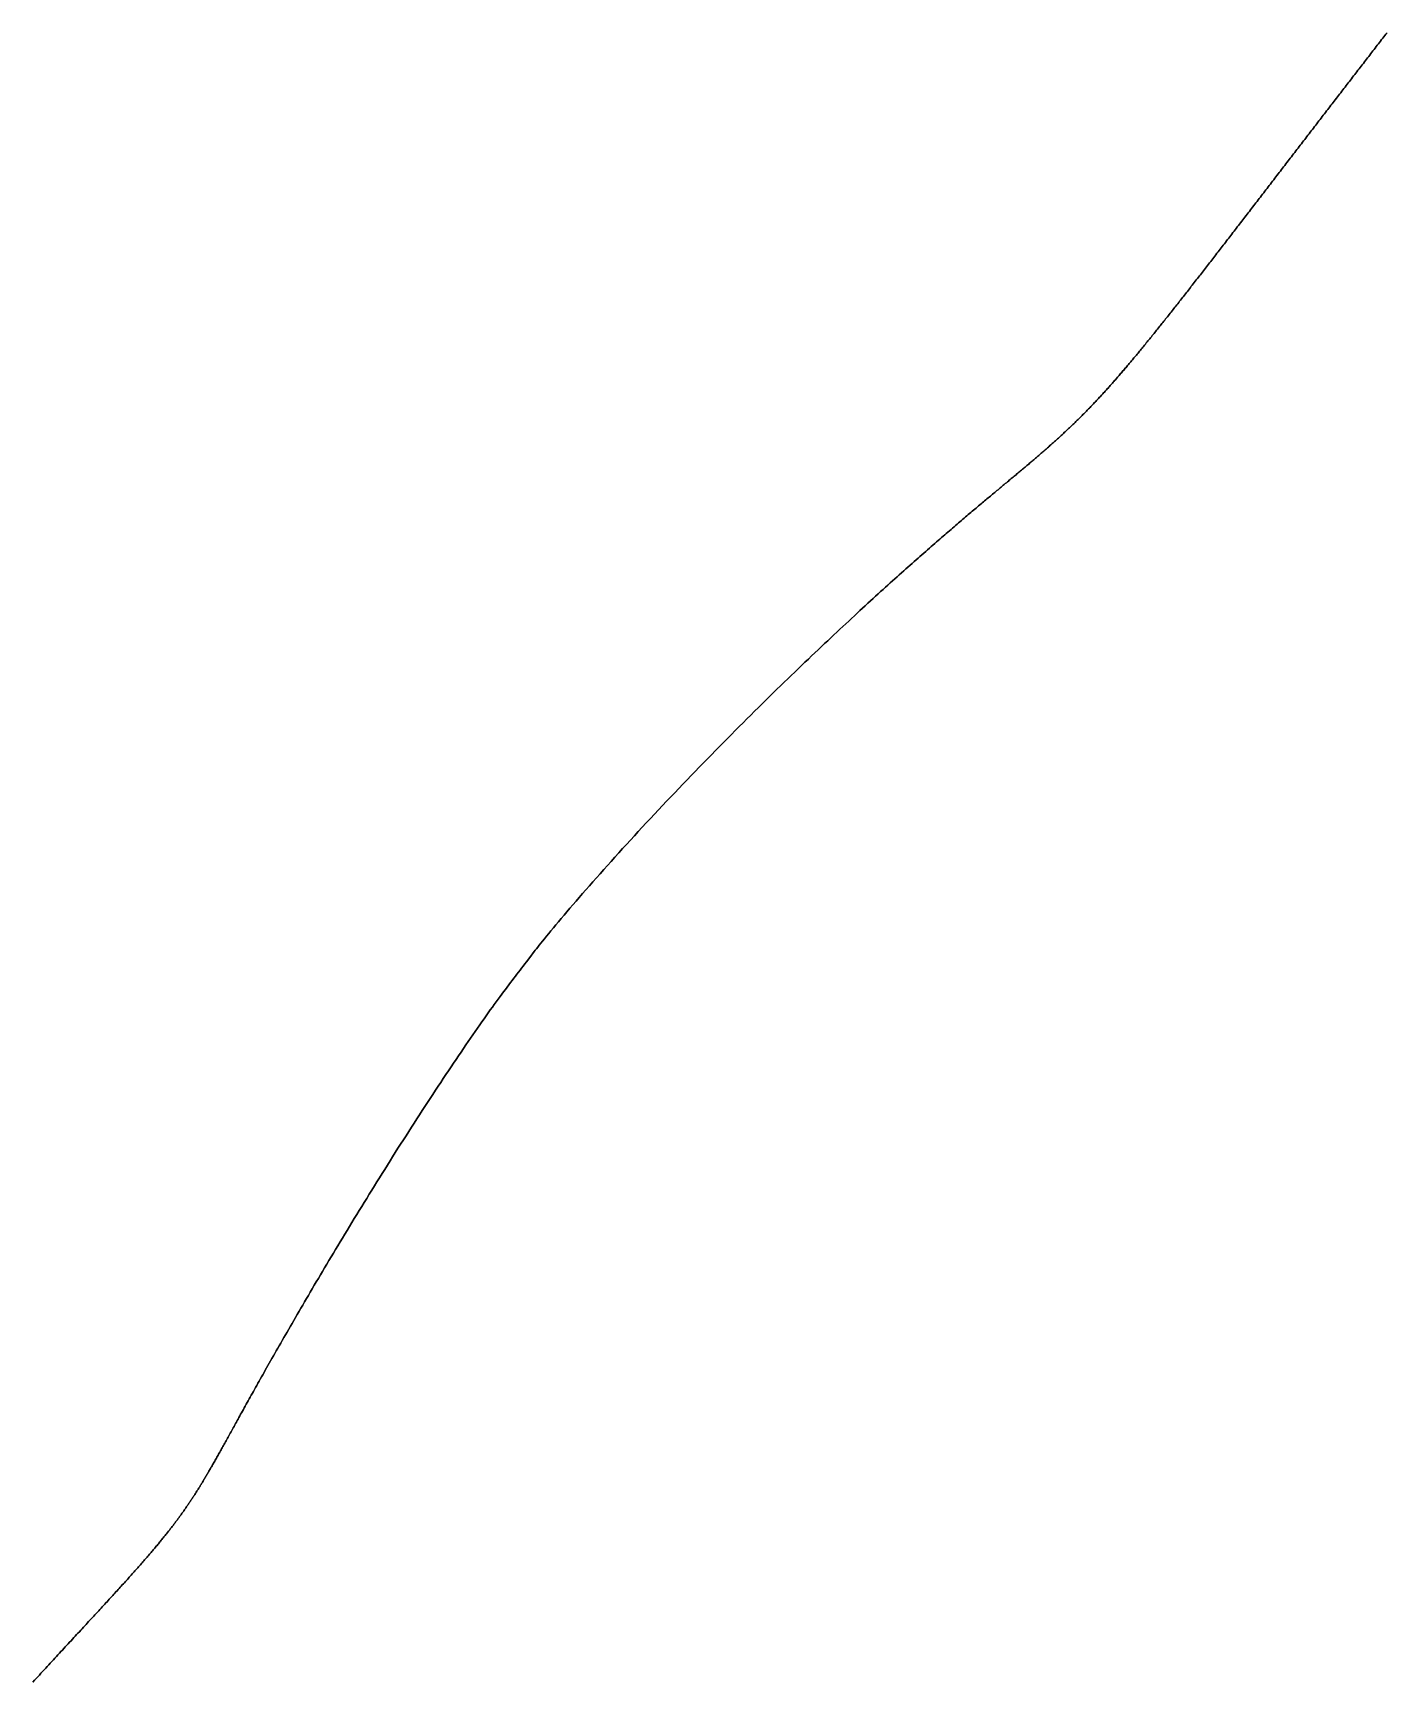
# Model space of a CAD drawing. Header units: inches. Extents: x 130170 to 284068, y 377793 to 804530.
# Drawn here: x 250600.9 to 250647, y 751893.1 to 751949.3 of the extents above; entities that cross this region are included whole.
import ezdxf

# ---------------------------------------------------------------- set-up
doc = ezdxf.new("R2010")
doc.units = ezdxf.units.IN
doc.header["$MEASUREMENT"] = 0
doc.layers.add('muni_il', color=7, linetype='Continuous')

msp = doc.modelspace()

# ---------------------------------------------------------------- linework, layer by layer
at = {"layer": 'muni_il'}
for points in [[(250647.049, 751949.274), (250647.013, 751949.227), (250646.976, 751949.179), (250646.939, 751949.132), (250646.902, 751949.084), (250646.865, 751949.037), (250646.828, 751948.989), (250646.792, 751948.942), (250646.755, 751948.894), (250646.718, 751948.847), (250646.681, 751948.799), (250646.645, 751948.752), (250646.608, 751948.704), (250646.571, 751948.657), (250646.535, 751948.609), (250646.498, 751948.562), (250646.462, 751948.514), (250646.425, 751948.467), (250646.388, 751948.42), (250646.352, 751948.372), (250646.315, 751948.325), (250646.278, 751948.277), (250646.242, 751948.23), (250646.205, 751948.182), (250646.169, 751948.135), (250646.132, 751948.088), (250646.095, 751948.04), (250646.059, 751947.993), (250646.022, 751947.945), (250645.985, 751947.898), (250645.949, 751947.85), (250645.912, 751947.803), (250645.875, 751947.755), (250645.839, 751947.708), (250645.802, 751947.66), (250645.765, 751947.612), (250645.729, 751947.565), (250645.692, 751947.517), (250645.655, 751947.47), (250645.618, 751947.422), (250645.582, 751947.374), (250645.545, 751947.327), (250645.508, 751947.279), (250645.471, 751947.231), (250645.434, 751947.183), (250645.398, 751947.135), (250645.361, 751947.088), (250645.324, 751947.04), (250645.287, 751946.992), (250645.25, 751946.944), (250645.213, 751946.896), (250645.176, 751946.848), (250645.139, 751946.8), (250645.102, 751946.752), (250645.065, 751946.704), (250645.028, 751946.656), (250644.991, 751946.607), (250644.954, 751946.559), (250644.917, 751946.511), (250644.879, 751946.463), (250644.842, 751946.415), (250644.805, 751946.366), (250644.768, 751946.318), (250644.731, 751946.27), (250644.693, 751946.221), (250644.656, 751946.173), (250644.619, 751946.124), (250644.581, 751946.076), (250644.544, 751946.027), (250644.507, 751945.979), (250644.469, 751945.93), (250644.432, 751945.881), (250644.394, 751945.833), (250644.357, 751945.784), (250644.319, 751945.735), (250644.282, 751945.687), (250644.244, 751945.638), (250644.207, 751945.589), (250644.169, 751945.54), (250644.132, 751945.492), (250644.094, 751945.443), (250644.056, 751945.394), (250644.019, 751945.345), (250643.981, 751945.296), (250643.943, 751945.247), (250643.906, 751945.198), (250643.868, 751945.149), (250643.83, 751945.1), (250643.793, 751945.051), (250643.755, 751945.002), (250643.717, 751944.953), (250643.679, 751944.904), (250643.641, 751944.855), (250643.604, 751944.806), (250643.566, 751944.756), (250643.528, 751944.707), (250643.49, 751944.658), (250643.453, 751944.609), (250643.415, 751944.56), (250643.377, 751944.511), (250643.339, 751944.462), (250643.301, 751944.412), (250643.264, 751944.363), (250643.226, 751944.314), (250643.188, 751944.265), (250643.15, 751944.216), (250643.112, 751944.167), (250643.075, 751944.118), (250643.037, 751944.068), (250642.999, 751944.019), (250642.961, 751943.97), (250642.923, 751943.921), (250642.886, 751943.872), (250642.848, 751943.823), (250642.81, 751943.774), (250642.772, 751943.725), (250642.735, 751943.676), (250642.697, 751943.627), (250642.659, 751943.578), (250642.622, 751943.529), (250642.584, 751943.481), (250642.547, 751943.432), (250642.509, 751943.383), (250642.471, 751943.334), (250642.434, 751943.285), (250642.396, 751943.237), (250642.359, 751943.188), (250642.322, 751943.139), (250642.284, 751943.091), (250642.247, 751943.043), (250642.209, 751942.994), (250642.172, 751942.946), (250642.135, 751942.897), (250642.098, 751942.849), (250642.061, 751942.801), (250642.023, 751942.753), (250641.986, 751942.705), (250641.949, 751942.657), (250641.912, 751942.609), (250641.875, 751942.561), (250641.838, 751942.513), (250641.802, 751942.465), (250641.765, 751942.417), (250641.728, 751942.37), (250641.691, 751942.322), (250641.655, 751942.275), (250641.618, 751942.227), (250641.582, 751942.18), (250641.545, 751942.133), (250641.509, 751942.086), (250641.472, 751942.039), (250641.436, 751941.992), (250641.4, 751941.945), (250641.364, 751941.898), (250641.328, 751941.852), (250641.292, 751941.805), (250641.256, 751941.759), (250641.22, 751941.712), (250641.184, 751941.666), (250641.148, 751941.62), (250641.113, 751941.574), (250641.077, 751941.528), (250641.042, 751941.482), (250641.006, 751941.437), (250640.971, 751941.391), (250640.936, 751941.346), (250640.901, 751941.3), (250640.865, 751941.255), (250640.83, 751941.21), (250640.796, 751941.165), (250640.761, 751941.12), (250640.726, 751941.076), (250640.691, 751941.031), (250640.657, 751940.987), (250640.622, 751940.942), (250640.588, 751940.898), (250640.553, 751940.854), (250640.519, 751940.81), (250640.485, 751940.766), (250640.451, 751940.723), (250640.417, 751940.679), (250640.383, 751940.636), (250640.35, 751940.593), (250640.316, 751940.55), (250640.282, 751940.507), (250640.249, 751940.464), (250640.215, 751940.421), (250640.182, 751940.379), (250640.149, 751940.336), (250640.116, 751940.294), (250640.083, 751940.252), (250640.05, 751940.21), (250640.017, 751940.169), (250639.985, 751940.127), (250639.952, 751940.086), (250639.92, 751940.044), (250639.887, 751940.003), (250639.855, 751939.962), (250639.823, 751939.922), (250639.791, 751939.881), (250639.759, 751939.841), (250639.727, 751939.8), (250639.695, 751939.76), (250639.664, 751939.72), (250639.632, 751939.681), (250639.601, 751939.641), (250639.569, 751939.601), (250639.538, 751939.562), (250639.507, 751939.523), (250639.476, 751939.484), (250639.445, 751939.445), (250639.414, 751939.407), (250639.384, 751939.368), (250639.353, 751939.33), (250639.323, 751939.292), (250639.292, 751939.254), (250639.262, 751939.216), (250639.232, 751939.179), (250639.202, 751939.141), (250639.172, 751939.104), (250639.142, 751939.067), (250639.112, 751939.03), (250639.083, 751938.993), (250639.053, 751938.957), (250639.024, 751938.92), (250638.994, 751938.884), (250638.965, 751938.848), (250638.936, 751938.812), (250638.907, 751938.776), (250638.878, 751938.741), (250638.849, 751938.705), (250638.821, 751938.67), (250638.792, 751938.635), (250638.763, 751938.6), (250638.735, 751938.565), (250638.707, 751938.531), (250638.679, 751938.497), (250638.65, 751938.462), (250638.622, 751938.428), (250638.594, 751938.395), (250638.567, 751938.361), (250638.539, 751938.327), (250638.511, 751938.294), (250638.484, 751938.261), (250638.456, 751938.228), (250638.429, 751938.195), (250638.401, 751938.162), (250638.374, 751938.13), (250638.347, 751938.097), (250638.32, 751938.065), (250638.293, 751938.033), (250638.266, 751938.001), (250638.24, 751937.97), (250638.213, 751937.938), (250638.186, 751937.907), (250638.16, 751937.875), (250638.133, 751937.844), (250638.107, 751937.813), (250638.081, 751937.782), (250638.055, 751937.752), (250638.028, 751937.721), (250638.002, 751937.691), (250637.976, 751937.661), (250637.951, 751937.631), (250637.925, 751937.601), (250637.899, 751937.571), (250637.873, 751937.542), (250637.848, 751937.512), (250637.822, 751937.483), (250637.797, 751937.454), (250637.771, 751937.425), (250637.746, 751937.396), (250637.72, 751937.367), (250637.695, 751937.339), (250637.67, 751937.31), (250637.645, 751937.282), (250637.62, 751937.254), (250637.595, 751937.226), (250637.57, 751937.198), (250637.545, 751937.17), (250637.52, 751937.142), (250637.495, 751937.115), (250637.47, 751937.087), (250637.446, 751937.06), (250637.421, 751937.033), (250637.396, 751937.006), (250637.372, 751936.979), (250637.347, 751936.952), (250637.322, 751936.925), (250637.298, 751936.898), (250637.274, 751936.872), (250637.249, 751936.846), (250637.225, 751936.819), (250637.2, 751936.793), (250637.176, 751936.767), (250637.152, 751936.741), (250637.127, 751936.715), (250637.103, 751936.69), (250637.079, 751936.664), (250637.055, 751936.638), (250637.03, 751936.613), (250637.006, 751936.588), (250636.982, 751936.562), (250636.958, 751936.537), (250636.934, 751936.512), (250636.91, 751936.487), (250636.885, 751936.462), (250636.861, 751936.437), (250636.837, 751936.413), (250636.813, 751936.388), (250636.789, 751936.363), (250636.765, 751936.339), (250636.741, 751936.314), (250636.717, 751936.29), (250636.692, 751936.266), (250636.668, 751936.241), (250636.644, 751936.217), (250636.62, 751936.193), (250636.596, 751936.169), (250636.571, 751936.145), (250636.547, 751936.121), (250636.523, 751936.097), (250636.499, 751936.073), (250636.474, 751936.05), (250636.45, 751936.026), (250636.426, 751936.002), (250636.401, 751935.978), (250636.377, 751935.955), (250636.352, 751935.931), (250636.328, 751935.908), (250636.303, 751935.884), (250636.279, 751935.861), (250636.254, 751935.837), (250636.23, 751935.814), (250636.205, 751935.791), (250636.18, 751935.767), (250636.156, 751935.744), (250636.131, 751935.721), (250636.106, 751935.697), (250636.081, 751935.674), (250636.056, 751935.651), (250636.031, 751935.628), (250636.006, 751935.604), (250635.981, 751935.581), (250635.955, 751935.558), (250635.93, 751935.535), (250635.905, 751935.511), (250635.879, 751935.488), (250635.854, 751935.465), (250635.828, 751935.442), (250635.803, 751935.419), (250635.777, 751935.395), (250635.751, 751935.372), (250635.725, 751935.349), (250635.699, 751935.326), (250635.673, 751935.302), (250635.647, 751935.279), (250635.621, 751935.256), (250635.595, 751935.232), (250635.568, 751935.209), (250635.542, 751935.185), (250635.515, 751935.162), (250635.489, 751935.138), (250635.462, 751935.115), (250635.435, 751935.091), (250635.408, 751935.068), (250635.381, 751935.044), (250635.354, 751935.02), (250635.326, 751934.997), (250635.299, 751934.973), (250635.271, 751934.949), (250635.244, 751934.925), (250635.216, 751934.901), (250635.188, 751934.877), (250635.16, 751934.853), (250635.132, 751934.829), (250635.104, 751934.804), (250635.075, 751934.78), (250635.047, 751934.756), (250635.018, 751934.731), (250634.989, 751934.707), (250634.96, 751934.682), (250634.931, 751934.657), (250634.902, 751934.632), (250634.873, 751934.607), (250634.843, 751934.583), (250634.814, 751934.557), (250634.784, 751934.532), (250634.754, 751934.507), (250634.724, 751934.481), (250634.693, 751934.456), (250634.663, 751934.43), (250634.632, 751934.404), (250634.601, 751934.378), (250634.57, 751934.353), (250634.539, 751934.326), (250634.508, 751934.3), (250634.476, 751934.274), (250634.445, 751934.247), (250634.413, 751934.22), (250634.38, 751934.193), (250634.348, 751934.166), (250634.316, 751934.139), (250634.283, 751934.112), (250634.25, 751934.084), (250634.217, 751934.057), (250634.183, 751934.029), (250634.15, 751934.001), (250634.116, 751933.973), (250634.082, 751933.944), (250634.047, 751933.916), (250634.013, 751933.887), (250633.978, 751933.858), (250633.943, 751933.828), (250633.908, 751933.799), (250633.872, 751933.769), (250633.836, 751933.739), (250633.8, 751933.709), (250633.763, 751933.679), (250633.727, 751933.648), (250633.69, 751933.617), (250633.652, 751933.586), (250633.615, 751933.555), (250633.577, 751933.523), (250633.538, 751933.491), (250633.5, 751933.459), (250633.461, 751933.426), (250633.422, 751933.393), (250633.382, 751933.36), (250633.342, 751933.327), (250633.302, 751933.293), (250633.261, 751933.259), (250633.22, 751933.224), (250633.178, 751933.189), (250633.136, 751933.154), (250633.094, 751933.118), (250633.051, 751933.082), (250633.008, 751933.046), (250632.964, 751933.009), (250632.92, 751932.972), (250632.876, 751932.934), (250632.831, 751932.896), (250632.785, 751932.858), (250632.739, 751932.819), (250632.693, 751932.779), (250632.646, 751932.739), (250632.598, 751932.699), (250632.55, 751932.658), (250632.502, 751932.617), (250632.453, 751932.575), (250632.403, 751932.533), (250632.353, 751932.49), (250632.302, 751932.446), (250632.251, 751932.402), (250632.198, 751932.357), (250632.146, 751932.312), (250632.093, 751932.266), (250632.038, 751932.22), (250631.984, 751932.173), (250631.929, 751932.125), (250631.872, 751932.076), (250631.816, 751932.027), (250631.758, 751931.977), (250631.7, 751931.927), (250631.641, 751931.875), (250631.582, 751931.823), (250631.521, 751931.771), (250631.46, 751931.717), (250631.398, 751931.663), (250631.335, 751931.607), (250631.271, 751931.552), (250631.207, 751931.495), (250631.141, 751931.437), (250631.075, 751931.379), (250631.008, 751931.319), (250630.94, 751931.259), (250630.871, 751931.198), (250630.801, 751931.136), (250630.73, 751931.073), (250630.658, 751931.009), (250630.585, 751930.944), (250630.512, 751930.878), (250630.437, 751930.811), (250630.361, 751930.743), (250630.284, 751930.674), (250630.206, 751930.604), (250630.128, 751930.532), (250630.048, 751930.46), (250629.966, 751930.387), (250629.884, 751930.312), (250629.801, 751930.237), (250629.717, 751930.16), (250629.631, 751930.082), (250629.545, 751930.003), (250629.457, 751929.922), (250629.368, 751929.841), (250629.278, 751929.758), (250629.186, 751929.674), (250629.094, 751929.589), (250629.001, 751929.503), (250628.906, 751929.415), (250628.81, 751929.326), (250628.713, 751929.236), (250628.614, 751929.144), (250628.514, 751929.051), (250628.414, 751928.957), (250628.311, 751928.861), (250628.208, 751928.764), (250628.104, 751928.666), (250627.998, 751928.566), (250627.891, 751928.465), (250627.783, 751928.363), (250627.674, 751928.259), (250627.563, 751928.154), (250627.451, 751928.048), (250627.338, 751927.94), (250627.224, 751927.831), (250627.109, 751927.72), (250626.992, 751927.608), (250626.875, 751927.495), (250626.756, 751927.381), (250626.636, 751927.264), (250626.515, 751927.147), (250626.393, 751927.029), (250626.27, 751926.909), (250626.145, 751926.787), (250626.02, 751926.665), (250625.894, 751926.541), (250625.767, 751926.415), (250625.638, 751926.289), (250625.509, 751926.161), (250625.379, 751926.032), (250625.248, 751925.902), (250625.117, 751925.771), (250624.984, 751925.638), (250624.851, 751925.505), (250624.716, 751925.37), (250624.582, 751925.234), (250624.446, 751925.097), (250624.31, 751924.959), (250624.174, 751924.821), (250624.037, 751924.681), (250623.899, 751924.54), (250623.761, 751924.399), (250623.623, 751924.257), (250623.484, 751924.114), (250623.345, 751923.97), (250623.206, 751923.826), (250623.067, 751923.681), (250622.928, 751923.535), (250622.788, 751923.389), (250622.649, 751923.243), (250622.51, 751923.096), (250622.371, 751922.949), (250622.233, 751922.802), (250622.094, 751922.655), (250621.956, 751922.508), (250621.819, 751922.36), (250621.682, 751922.213), (250621.546, 751922.066), (250621.411, 751921.919), (250621.277, 751921.773), (250621.143, 751921.627), (250621.011, 751921.482), (250620.879, 751921.337), (250620.749, 751921.193), (250620.62, 751921.05), (250620.493, 751920.908), (250620.367, 751920.768), (250620.243, 751920.628), (250620.12, 751920.49), (250619.999, 751920.353), (250619.881, 751920.218), (250619.764, 751920.085), (250619.65, 751919.954), (250619.537, 751919.824), (250619.428, 751919.697), (250619.321, 751919.573), (250619.216, 751919.451), (250619.114, 751919.331), (250619.016, 751919.215), (250618.92, 751919.102), (250618.828, 751918.992), (250618.739, 751918.886), (250618.654, 751918.784), (250618.572, 751918.685), (250618.494, 751918.591), (250618.421, 751918.501), (250618.352, 751918.416), (250618.287, 751918.336), (250618.227, 751918.261), (250618.171, 751918.192), (250618.121, 751918.128), (250618.076, 751918.071), (250618.037, 751918.02), (250618.003, 751917.976), (250617.849, 751917.77), (250617.736, 751917.625), (250617.681, 751917.555), (250617.627, 751917.485), (250617.573, 751917.416), (250617.519, 751917.347), (250617.466, 751917.278), (250617.412, 751917.208), (250617.358, 751917.138), (250617.304, 751917.067), (250617.248, 751916.994), (250617.192, 751916.92), (250617.135, 751916.845), (250617.078, 751916.768), (250617.019, 751916.689), (250616.959, 751916.609), (250616.898, 751916.526), (250616.836, 751916.442), (250616.773, 751916.355), (250616.708, 751916.266), (250616.642, 751916.175), (250616.575, 751916.082), (250616.506, 751915.987), (250616.437, 751915.889), (250616.366, 751915.79), (250616.293, 751915.688), (250616.22, 751915.584), (250616.145, 751915.477), (250616.069, 751915.369), (250615.992, 751915.258), (250615.914, 751915.146), (250615.835, 751915.031), (250615.755, 751914.915), (250615.674, 751914.796), (250615.591, 751914.676), (250615.508, 751914.554), (250615.424, 751914.431), (250615.339, 751914.305), (250615.254, 751914.178), (250615.167, 751914.05), (250615.08, 751913.92), (250614.992, 751913.789), (250614.904, 751913.656), (250614.815, 751913.522), (250614.726, 751913.387), (250614.636, 751913.251), (250614.546, 751913.114), (250614.456, 751912.976), (250614.365, 751912.838), (250614.274, 751912.698), (250614.183, 751912.558), (250614.091, 751912.417), (250614, 751912.275), (250613.908, 751912.133), (250613.817, 751911.991), (250613.725, 751911.848), (250613.634, 751911.705), (250613.543, 751911.562), (250613.451, 751911.419), (250613.36, 751911.275), (250613.269, 751911.132), (250613.179, 751910.989), (250613.089, 751910.845), (250612.999, 751910.702), (250612.909, 751910.559), (250612.82, 751910.417), (250612.731, 751910.275), (250612.643, 751910.133), (250612.555, 751909.992), (250612.468, 751909.851), (250612.381, 751909.711), (250612.295, 751909.571), (250612.209, 751909.432), (250612.124, 751909.294), (250612.04, 751909.156), (250611.956, 751909.019), (250611.873, 751908.883), (250611.791, 751908.748), (250611.709, 751908.614), (250611.628, 751908.48), (250611.548, 751908.348), (250611.469, 751908.217), (250611.39, 751908.086), (250611.312, 751907.957), (250611.235, 751907.829), (250611.159, 751907.702), (250611.083, 751907.576), (250611.009, 751907.451), (250610.935, 751907.327), (250610.862, 751907.204), (250610.79, 751907.083), (250610.718, 751906.963), (250610.648, 751906.844), (250610.578, 751906.726), (250610.509, 751906.61), (250610.442, 751906.494), (250610.375, 751906.381), (250610.309, 751906.268), (250610.243, 751906.157), (250610.179, 751906.046), (250610.115, 751905.938), (250610.053, 751905.83), (250609.991, 751905.724), (250609.93, 751905.619), (250609.87, 751905.516), (250609.811, 751905.414), (250609.752, 751905.313), (250609.695, 751905.213), (250609.638, 751905.115), (250609.582, 751905.018), (250609.527, 751904.922), (250609.473, 751904.828), (250609.42, 751904.735), (250609.367, 751904.643), (250609.315, 751904.553), (250609.264, 751904.464), (250609.214, 751904.376), (250609.165, 751904.289), (250609.116, 751904.204), (250609.068, 751904.119), (250609.021, 751904.036), (250608.975, 751903.955), (250608.929, 751903.874), (250608.885, 751903.795), (250608.841, 751903.717), (250608.797, 751903.64), (250608.754, 751903.564), (250608.712, 751903.489), (250608.671, 751903.416), (250608.63, 751903.343), (250608.59, 751903.272), (250608.551, 751903.202), (250608.512, 751903.132), (250608.474, 751903.064), (250608.437, 751902.997), (250608.4, 751902.931), (250608.364, 751902.866), (250608.328, 751902.802), (250608.293, 751902.739), (250608.259, 751902.677), (250608.225, 751902.616), (250608.191, 751902.556), (250608.158, 751902.497), (250608.126, 751902.439), (250608.094, 751902.382), (250608.063, 751902.325), (250608.032, 751902.269), (250608.002, 751902.215), (250607.972, 751902.161), (250607.943, 751902.108), (250607.914, 751902.055), (250607.886, 751902.004), (250607.858, 751901.953), (250607.83, 751901.903), (250607.803, 751901.854), (250607.776, 751901.806), (250607.75, 751901.758), (250607.724, 751901.711), (250607.698, 751901.664), (250607.673, 751901.618), (250607.648, 751901.574), (250607.624, 751901.529), (250607.599, 751901.485), (250607.576, 751901.442), (250607.552, 751901.4), (250607.529, 751901.358), (250607.506, 751901.316), (250607.483, 751901.275), (250607.461, 751901.235), (250607.439, 751901.195), (250607.417, 751901.156), (250607.396, 751901.117), (250607.374, 751901.079), (250607.353, 751901.041), (250607.333, 751901.004), (250607.312, 751900.967), (250607.292, 751900.93), (250607.272, 751900.894), (250607.252, 751900.859), (250607.232, 751900.824), (250607.213, 751900.789), (250607.193, 751900.755), (250607.174, 751900.721), (250607.155, 751900.687), (250607.136, 751900.654), (250607.118, 751900.621), (250607.099, 751900.588), (250607.081, 751900.556), (250607.063, 751900.524), (250607.045, 751900.492), (250607.027, 751900.461), (250607.009, 751900.43), (250606.991, 751900.399), (250606.974, 751900.368), (250606.956, 751900.338), (250606.939, 751900.308), (250606.922, 751900.279), (250606.905, 751900.249), (250606.888, 751900.22), (250606.871, 751900.191), (250606.854, 751900.162), (250606.837, 751900.133), (250606.82, 751900.105), (250606.803, 751900.076), (250606.787, 751900.048), (250606.77, 751900.02), (250606.753, 751899.993), (250606.737, 751899.965), (250606.72, 751899.938), (250606.704, 751899.91), (250606.688, 751899.883), (250606.671, 751899.856), (250606.655, 751899.829), (250606.638, 751899.803), (250606.622, 751899.776), (250606.606, 751899.749), (250606.589, 751899.723), (250606.573, 751899.697), (250606.557, 751899.67), (250606.54, 751899.644), (250606.524, 751899.618), (250606.508, 751899.593), (250606.491, 751899.567), (250606.475, 751899.541), (250606.459, 751899.515), (250606.442, 751899.489), (250606.426, 751899.464), (250606.409, 751899.438), (250606.393, 751899.413), (250606.376, 751899.388), (250606.359, 751899.362), (250606.343, 751899.337), (250606.326, 751899.311), (250606.309, 751899.286), (250606.293, 751899.261), (250606.276, 751899.236), (250606.259, 751899.21), (250606.242, 751899.185), (250606.225, 751899.16), (250606.208, 751899.135), (250606.19, 751899.11), (250606.173, 751899.084), (250606.156, 751899.059), (250606.138, 751899.034), (250606.121, 751899.009), (250606.103, 751898.984), (250606.085, 751898.958), (250606.068, 751898.933), (250606.05, 751898.908), (250606.032, 751898.882), (250606.014, 751898.857), (250605.996, 751898.832), (250605.977, 751898.806), (250605.959, 751898.781), (250605.941, 751898.755), (250605.922, 751898.73), (250605.903, 751898.704), (250605.884, 751898.678), (250605.865, 751898.653), (250605.846, 751898.627), (250605.827, 751898.601), (250605.808, 751898.575), (250605.788, 751898.549), (250605.769, 751898.523), (250605.749, 751898.497), (250605.729, 751898.471), (250605.709, 751898.444), (250605.689, 751898.418), (250605.668, 751898.391), (250605.648, 751898.365), (250605.627, 751898.338), (250605.606, 751898.311), (250605.586, 751898.285), (250605.564, 751898.258), (250605.543, 751898.23), (250605.522, 751898.203), (250605.5, 751898.176), (250605.478, 751898.148), (250605.456, 751898.121), (250605.434, 751898.093), (250605.412, 751898.066), (250605.389, 751898.038), (250605.366, 751898.01), (250605.344, 751897.981), (250605.321, 751897.953), (250605.297, 751897.925), (250605.274, 751897.896), (250605.25, 751897.867), (250605.226, 751897.838), (250605.202, 751897.809), (250605.178, 751897.78), (250605.153, 751897.75), (250605.129, 751897.721), (250605.104, 751897.691), (250605.078, 751897.661), (250605.053, 751897.631), (250605.027, 751897.601), (250605.002, 751897.57), (250604.975, 751897.54), (250604.949, 751897.509), (250604.923, 751897.478), (250604.896, 751897.447), (250604.869, 751897.415), (250604.842, 751897.384), (250604.814, 751897.352), (250604.786, 751897.32), (250604.758, 751897.288), (250604.73, 751897.255), (250604.702, 751897.222), (250604.673, 751897.19), (250604.644, 751897.156), (250604.615, 751897.123), (250604.585, 751897.09), (250604.555, 751897.056), (250604.525, 751897.022), (250604.495, 751896.987), (250604.464, 751896.953), (250604.433, 751896.918), (250604.402, 751896.883), (250604.371, 751896.848), (250604.339, 751896.812), (250604.307, 751896.777), (250604.275, 751896.741), (250604.242, 751896.704), (250604.209, 751896.668), (250604.176, 751896.631), (250604.143, 751896.594), (250604.109, 751896.556), (250604.075, 751896.519), (250604.041, 751896.481), (250604.006, 751896.443), (250603.971, 751896.404), (250603.936, 751896.365), (250603.9, 751896.326), (250603.864, 751896.287), (250603.828, 751896.247), (250603.792, 751896.208), (250603.755, 751896.167), (250603.718, 751896.127), (250603.681, 751896.086), (250603.643, 751896.045), (250603.605, 751896.003), (250603.567, 751895.962), (250603.528, 751895.92), (250603.489, 751895.877), (250603.45, 751895.834), (250603.411, 751895.791), (250603.371, 751895.748), (250603.33, 751895.704), (250603.29, 751895.66), (250603.249, 751895.616), (250603.208, 751895.572), (250603.167, 751895.527), (250603.125, 751895.481), (250603.083, 751895.436), (250603.04, 751895.39), (250602.998, 751895.343), (250602.955, 751895.297), (250602.911, 751895.25), (250602.868, 751895.203), (250602.824, 751895.155), (250602.779, 751895.107), (250602.735, 751895.059), (250602.69, 751895.01), (250602.645, 751894.961), (250602.599, 751894.912), (250602.553, 751894.862), (250602.507, 751894.812), (250602.46, 751894.762), (250602.414, 751894.711), (250602.366, 751894.66), (250602.319, 751894.609), (250602.271, 751894.557), (250602.223, 751894.505), (250602.175, 751894.453), (250602.126, 751894.4), (250602.077, 751894.347), (250602.028, 751894.294), (250601.979, 751894.24), (250601.929, 751894.186), (250601.878, 751894.132), (250601.828, 751894.077), (250601.777, 751894.022), (250601.726, 751893.966), (250601.675, 751893.911), (250601.623, 751893.854), (250601.571, 751893.798), (250601.519, 751893.741), (250601.467, 751893.684), (250601.414, 751893.627), (250601.361, 751893.569), (250601.308, 751893.511), (250601.254, 751893.452), (250601.2, 751893.394), (250601.146, 751893.334), (250601.092, 751893.275), (250601.037, 751893.215), (250600.982, 751893.155), (250600.927, 751893.095)], [(250600.927, 751893.095), (250600.982, 751893.155), (250601.037, 751893.215), (250601.092, 751893.275), (250601.146, 751893.334), (250601.2, 751893.394), (250601.254, 751893.452), (250601.308, 751893.511), (250601.361, 751893.569), (250601.414, 751893.627), (250601.467, 751893.684), (250601.519, 751893.741), (250601.571, 751893.798), (250601.623, 751893.854), (250601.675, 751893.911), (250601.726, 751893.966), (250601.777, 751894.022), (250601.828, 751894.077), (250601.878, 751894.132), (250601.929, 751894.186), (250601.979, 751894.24), (250602.028, 751894.294), (250602.077, 751894.347), (250602.126, 751894.4), (250602.175, 751894.453), (250602.223, 751894.505), (250602.271, 751894.557), (250602.319, 751894.609), (250602.366, 751894.66), (250602.414, 751894.711), (250602.46, 751894.762), (250602.507, 751894.812), (250602.553, 751894.862), (250602.599, 751894.912), (250602.645, 751894.961), (250602.69, 751895.01), (250602.735, 751895.059), (250602.779, 751895.107), (250602.824, 751895.155), (250602.868, 751895.203), (250602.911, 751895.25), (250602.955, 751895.297), (250602.998, 751895.343), (250603.04, 751895.39), (250603.083, 751895.436), (250603.125, 751895.481), (250603.167, 751895.527), (250603.208, 751895.572), (250603.249, 751895.616), (250603.29, 751895.66), (250603.33, 751895.704), (250603.371, 751895.748), (250603.411, 751895.791), (250603.45, 751895.834), (250603.489, 751895.877), (250603.528, 751895.92), (250603.567, 751895.962), (250603.605, 751896.003), (250603.643, 751896.045), (250603.681, 751896.086), (250603.718, 751896.127), (250603.755, 751896.167), (250603.792, 751896.208), (250603.828, 751896.247), (250603.864, 751896.287), (250603.9, 751896.326), (250603.936, 751896.365), (250603.971, 751896.404), (250604.006, 751896.443), (250604.041, 751896.481), (250604.075, 751896.519), (250604.109, 751896.556), (250604.143, 751896.594), (250604.176, 751896.631), (250604.209, 751896.668), (250604.242, 751896.704), (250604.275, 751896.741), (250604.307, 751896.777), (250604.339, 751896.812), (250604.371, 751896.848), (250604.402, 751896.883), (250604.433, 751896.918), (250604.464, 751896.953), (250604.495, 751896.987), (250604.525, 751897.022), (250604.555, 751897.056), (250604.585, 751897.09), (250604.615, 751897.123), (250604.644, 751897.156), (250604.673, 751897.19), (250604.702, 751897.222), (250604.73, 751897.255), (250604.758, 751897.288), (250604.786, 751897.32), (250604.814, 751897.352), (250604.842, 751897.384), (250604.869, 751897.415), (250604.896, 751897.447), (250604.923, 751897.478), (250604.949, 751897.509), (250604.975, 751897.54), (250605.002, 751897.57), (250605.027, 751897.601), (250605.053, 751897.631), (250605.078, 751897.661), (250605.104, 751897.691), (250605.129, 751897.721), (250605.153, 751897.75), (250605.178, 751897.78), (250605.202, 751897.809), (250605.226, 751897.838), (250605.25, 751897.867), (250605.274, 751897.896), (250605.297, 751897.925), (250605.321, 751897.953), (250605.344, 751897.981), (250605.366, 751898.01), (250605.389, 751898.038), (250605.412, 751898.066), (250605.434, 751898.093), (250605.456, 751898.121), (250605.478, 751898.148), (250605.5, 751898.176), (250605.522, 751898.203), (250605.543, 751898.23), (250605.564, 751898.258), (250605.586, 751898.285), (250605.606, 751898.311), (250605.627, 751898.338), (250605.648, 751898.365), (250605.668, 751898.391), (250605.689, 751898.418), (250605.709, 751898.444), (250605.729, 751898.471), (250605.749, 751898.497), (250605.769, 751898.523), (250605.788, 751898.549), (250605.808, 751898.575), (250605.827, 751898.601), (250605.846, 751898.627), (250605.865, 751898.653), (250605.884, 751898.678), (250605.903, 751898.704), (250605.922, 751898.73), (250605.941, 751898.755), (250605.959, 751898.781), (250605.977, 751898.806), (250605.996, 751898.832), (250606.014, 751898.857), (250606.032, 751898.882), (250606.05, 751898.908), (250606.068, 751898.933), (250606.085, 751898.958), (250606.103, 751898.984), (250606.121, 751899.009), (250606.138, 751899.034), (250606.156, 751899.059), (250606.173, 751899.084), (250606.19, 751899.11), (250606.208, 751899.135), (250606.225, 751899.16), (250606.242, 751899.185), (250606.259, 751899.21), (250606.276, 751899.236), (250606.293, 751899.261), (250606.309, 751899.286), (250606.326, 751899.311), (250606.343, 751899.337), (250606.359, 751899.362), (250606.376, 751899.388), (250606.393, 751899.413), (250606.409, 751899.438), (250606.426, 751899.464), (250606.442, 751899.489), (250606.459, 751899.515), (250606.475, 751899.541), (250606.491, 751899.567), (250606.508, 751899.593), (250606.524, 751899.618), (250606.54, 751899.644), (250606.557, 751899.67), (250606.573, 751899.697), (250606.589, 751899.723), (250606.606, 751899.749), (250606.622, 751899.776), (250606.638, 751899.803), (250606.655, 751899.829), (250606.671, 751899.856), (250606.688, 751899.883), (250606.704, 751899.91), (250606.72, 751899.938), (250606.737, 751899.965), (250606.753, 751899.993), (250606.77, 751900.02), (250606.787, 751900.048), (250606.803, 751900.076), (250606.82, 751900.105), (250606.837, 751900.133), (250606.854, 751900.162), (250606.871, 751900.191), (250606.888, 751900.22), (250606.905, 751900.249), (250606.922, 751900.279), (250606.939, 751900.308), (250606.956, 751900.338), (250606.974, 751900.368), (250606.991, 751900.399), (250607.009, 751900.43), (250607.027, 751900.461), (250607.045, 751900.492), (250607.063, 751900.524), (250607.081, 751900.556), (250607.099, 751900.588), (250607.118, 751900.621), (250607.136, 751900.654), (250607.155, 751900.687), (250607.174, 751900.721), (250607.193, 751900.755), (250607.213, 751900.789), (250607.232, 751900.824), (250607.252, 751900.859), (250607.272, 751900.894), (250607.292, 751900.93), (250607.312, 751900.967), (250607.333, 751901.004), (250607.353, 751901.041), (250607.374, 751901.079), (250607.396, 751901.117), (250607.417, 751901.156), (250607.439, 751901.195), (250607.461, 751901.235), (250607.483, 751901.275), (250607.506, 751901.316), (250607.529, 751901.358), (250607.552, 751901.4), (250607.576, 751901.442), (250607.599, 751901.485), (250607.624, 751901.529), (250607.648, 751901.574), (250607.673, 751901.618), (250607.698, 751901.664), (250607.724, 751901.711), (250607.75, 751901.758), (250607.776, 751901.806), (250607.803, 751901.854), (250607.83, 751901.903), (250607.858, 751901.953), (250607.886, 751902.004), (250607.914, 751902.055), (250607.943, 751902.108), (250607.972, 751902.161), (250608.002, 751902.215), (250608.032, 751902.269), (250608.063, 751902.325), (250608.094, 751902.382), (250608.126, 751902.439), (250608.158, 751902.497), (250608.191, 751902.556), (250608.225, 751902.616), (250608.259, 751902.677), (250608.293, 751902.739), (250608.328, 751902.802), (250608.364, 751902.866), (250608.4, 751902.931), (250608.437, 751902.997), (250608.474, 751903.064), (250608.512, 751903.132), (250608.551, 751903.202), (250608.59, 751903.272), (250608.63, 751903.343), (250608.671, 751903.416), (250608.712, 751903.489), (250608.754, 751903.564), (250608.797, 751903.64), (250608.841, 751903.717), (250608.885, 751903.795), (250608.929, 751903.874), (250608.975, 751903.955), (250609.021, 751904.036), (250609.068, 751904.119), (250609.116, 751904.204), (250609.165, 751904.289), (250609.214, 751904.376), (250609.264, 751904.464), (250609.315, 751904.553), (250609.367, 751904.643), (250609.42, 751904.735), (250609.473, 751904.828), (250609.527, 751904.922), (250609.582, 751905.018), (250609.638, 751905.115), (250609.695, 751905.213), (250609.752, 751905.313), (250609.811, 751905.414), (250609.87, 751905.516), (250609.93, 751905.619), (250609.991, 751905.724), (250610.053, 751905.83), (250610.115, 751905.938), (250610.179, 751906.046), (250610.243, 751906.157), (250610.309, 751906.268), (250610.375, 751906.381), (250610.442, 751906.494), (250610.509, 751906.61), (250610.578, 751906.726), (250610.648, 751906.844), (250610.718, 751906.963), (250610.79, 751907.083), (250610.862, 751907.204), (250610.935, 751907.327), (250611.009, 751907.451), (250611.083, 751907.576), (250611.159, 751907.702), (250611.235, 751907.829), (250611.312, 751907.957), (250611.39, 751908.086), (250611.469, 751908.217), (250611.548, 751908.348), (250611.628, 751908.48), (250611.709, 751908.614), (250611.791, 751908.748), (250611.873, 751908.883), (250611.956, 751909.019), (250612.04, 751909.156), (250612.124, 751909.294), (250612.209, 751909.432), (250612.295, 751909.571), (250612.381, 751909.711), (250612.468, 751909.851), (250612.555, 751909.992), (250612.643, 751910.133), (250612.731, 751910.275), (250612.82, 751910.417), (250612.909, 751910.559), (250612.999, 751910.702), (250613.089, 751910.845), (250613.179, 751910.989), (250613.269, 751911.132), (250613.36, 751911.275), (250613.451, 751911.419), (250613.543, 751911.562), (250613.634, 751911.705), (250613.725, 751911.848), (250613.817, 751911.991), (250613.908, 751912.133), (250614, 751912.275), (250614.091, 751912.417), (250614.183, 751912.558), (250614.274, 751912.698), (250614.365, 751912.838), (250614.456, 751912.976), (250614.546, 751913.114), (250614.636, 751913.251), (250614.726, 751913.387), (250614.815, 751913.522), (250614.904, 751913.656), (250614.992, 751913.789), (250615.08, 751913.92), (250615.167, 751914.05), (250615.254, 751914.178), (250615.339, 751914.305), (250615.424, 751914.431), (250615.508, 751914.554), (250615.591, 751914.676), (250615.674, 751914.796), (250615.755, 751914.915), (250615.835, 751915.031), (250615.914, 751915.146), (250615.992, 751915.258), (250616.069, 751915.369), (250616.145, 751915.477), (250616.22, 751915.584), (250616.293, 751915.688), (250616.366, 751915.79), (250616.437, 751915.889), (250616.506, 751915.987), (250616.575, 751916.082), (250616.642, 751916.175), (250616.708, 751916.266), (250616.773, 751916.355), (250616.836, 751916.442), (250616.898, 751916.526), (250616.959, 751916.609), (250617.019, 751916.689), (250617.078, 751916.768), (250617.135, 751916.845), (250617.192, 751916.92), (250617.248, 751916.994), (250617.304, 751917.067), (250617.358, 751917.138), (250617.412, 751917.208), (250617.466, 751917.278), (250617.519, 751917.347), (250617.573, 751917.416), (250617.627, 751917.485), (250617.681, 751917.555), (250617.736, 751917.625), (250617.849, 751917.77), (250618.003, 751917.976), (250618.037, 751918.02), (250618.076, 751918.071), (250618.121, 751918.128), (250618.171, 751918.192), (250618.227, 751918.261), (250618.287, 751918.336), (250618.352, 751918.416), (250618.421, 751918.501), (250618.494, 751918.591), (250618.572, 751918.685), (250618.654, 751918.784), (250618.739, 751918.886), (250618.828, 751918.992), (250618.92, 751919.102), (250619.016, 751919.215), (250619.114, 751919.331), (250619.216, 751919.451), (250619.321, 751919.573), (250619.428, 751919.697), (250619.537, 751919.824), (250619.65, 751919.954), (250619.764, 751920.085), (250619.881, 751920.218), (250619.999, 751920.353), (250620.12, 751920.49), (250620.243, 751920.628), (250620.367, 751920.768), (250620.493, 751920.908), (250620.62, 751921.05), (250620.749, 751921.193), (250620.879, 751921.337), (250621.011, 751921.482), (250621.143, 751921.627), (250621.277, 751921.773), (250621.411, 751921.919), (250621.546, 751922.066), (250621.682, 751922.213), (250621.819, 751922.36), (250621.956, 751922.508), (250622.094, 751922.655), (250622.233, 751922.802), (250622.371, 751922.949), (250622.51, 751923.096), (250622.649, 751923.243), (250622.788, 751923.389), (250622.928, 751923.535), (250623.067, 751923.681), (250623.206, 751923.826), (250623.345, 751923.97), (250623.484, 751924.114), (250623.623, 751924.257), (250623.761, 751924.399), (250623.899, 751924.54), (250624.037, 751924.681), (250624.174, 751924.821), (250624.31, 751924.959), (250624.446, 751925.097), (250624.582, 751925.234), (250624.716, 751925.37), (250624.851, 751925.505), (250624.984, 751925.638), (250625.117, 751925.771), (250625.248, 751925.902), (250625.379, 751926.032), (250625.509, 751926.161), (250625.638, 751926.289), (250625.767, 751926.415), (250625.894, 751926.541), (250626.02, 751926.665), (250626.145, 751926.787), (250626.27, 751926.909), (250626.393, 751927.029), (250626.515, 751927.147), (250626.636, 751927.264), (250626.756, 751927.381), (250626.875, 751927.495), (250626.992, 751927.608), (250627.109, 751927.72), (250627.224, 751927.831), (250627.338, 751927.94), (250627.451, 751928.048), (250627.563, 751928.154), (250627.674, 751928.259), (250627.783, 751928.363), (250627.891, 751928.465), (250627.998, 751928.566), (250628.104, 751928.666), (250628.208, 751928.764), (250628.311, 751928.861), (250628.414, 751928.957), (250628.514, 751929.051), (250628.614, 751929.144), (250628.713, 751929.236), (250628.81, 751929.326), (250628.906, 751929.415), (250629.001, 751929.503), (250629.094, 751929.589), (250629.186, 751929.674), (250629.278, 751929.758), (250629.368, 751929.841), (250629.457, 751929.922), (250629.545, 751930.003), (250629.631, 751930.082), (250629.717, 751930.16), (250629.801, 751930.237), (250629.884, 751930.312), (250629.966, 751930.387), (250630.048, 751930.46), (250630.128, 751930.532), (250630.206, 751930.604), (250630.284, 751930.674), (250630.361, 751930.743), (250630.437, 751930.811), (250630.512, 751930.878), (250630.585, 751930.944), (250630.658, 751931.009), (250630.73, 751931.073), (250630.801, 751931.136), (250630.871, 751931.198), (250630.94, 751931.259), (250631.008, 751931.319), (250631.075, 751931.379), (250631.141, 751931.437), (250631.207, 751931.495), (250631.271, 751931.552), (250631.335, 751931.607), (250631.398, 751931.663), (250631.46, 751931.717), (250631.521, 751931.771), (250631.582, 751931.823), (250631.641, 751931.875), (250631.7, 751931.927), (250631.758, 751931.977), (250631.816, 751932.027), (250631.872, 751932.076), (250631.929, 751932.125), (250631.984, 751932.173), (250632.038, 751932.22), (250632.093, 751932.266), (250632.146, 751932.312), (250632.198, 751932.357), (250632.251, 751932.402), (250632.302, 751932.446), (250632.353, 751932.49), (250632.403, 751932.533), (250632.453, 751932.575), (250632.502, 751932.617), (250632.55, 751932.658), (250632.598, 751932.699), (250632.646, 751932.739), (250632.693, 751932.779), (250632.739, 751932.819), (250632.785, 751932.858), (250632.831, 751932.896), (250632.876, 751932.934), (250632.92, 751932.972), (250632.964, 751933.009), (250633.008, 751933.046), (250633.051, 751933.082), (250633.094, 751933.118), (250633.136, 751933.154), (250633.178, 751933.189), (250633.22, 751933.224), (250633.261, 751933.259), (250633.302, 751933.293), (250633.342, 751933.327), (250633.382, 751933.36), (250633.422, 751933.393), (250633.461, 751933.426), (250633.5, 751933.459), (250633.538, 751933.491), (250633.577, 751933.523), (250633.615, 751933.555), (250633.652, 751933.586), (250633.69, 751933.617), (250633.727, 751933.648), (250633.763, 751933.679), (250633.8, 751933.709), (250633.836, 751933.739), (250633.872, 751933.769), (250633.908, 751933.799), (250633.943, 751933.828), (250633.978, 751933.858), (250634.013, 751933.887), (250634.047, 751933.916), (250634.082, 751933.944), (250634.116, 751933.973), (250634.15, 751934.001), (250634.183, 751934.029), (250634.217, 751934.057), (250634.25, 751934.084), (250634.283, 751934.112), (250634.316, 751934.139), (250634.348, 751934.166), (250634.38, 751934.193), (250634.413, 751934.22), (250634.445, 751934.247), (250634.476, 751934.274), (250634.508, 751934.3), (250634.539, 751934.326), (250634.57, 751934.353), (250634.601, 751934.378), (250634.632, 751934.404), (250634.663, 751934.43), (250634.693, 751934.456), (250634.724, 751934.481), (250634.754, 751934.507), (250634.784, 751934.532), (250634.814, 751934.557), (250634.843, 751934.583), (250634.873, 751934.607), (250634.902, 751934.632), (250634.931, 751934.657), (250634.96, 751934.682), (250634.989, 751934.707), (250635.018, 751934.731), (250635.047, 751934.756), (250635.075, 751934.78), (250635.104, 751934.804), (250635.132, 751934.829), (250635.16, 751934.853), (250635.188, 751934.877), (250635.216, 751934.901), (250635.244, 751934.925), (250635.271, 751934.949), (250635.299, 751934.973), (250635.326, 751934.997), (250635.354, 751935.02), (250635.381, 751935.044), (250635.408, 751935.068), (250635.435, 751935.091), (250635.462, 751935.115), (250635.489, 751935.138), (250635.515, 751935.162), (250635.542, 751935.185), (250635.568, 751935.209), (250635.595, 751935.232), (250635.621, 751935.256), (250635.647, 751935.279), (250635.673, 751935.302), (250635.699, 751935.326), (250635.725, 751935.349), (250635.751, 751935.372), (250635.777, 751935.395), (250635.803, 751935.419), (250635.828, 751935.442), (250635.854, 751935.465), (250635.879, 751935.488), (250635.905, 751935.511), (250635.93, 751935.535), (250635.955, 751935.558), (250635.981, 751935.581), (250636.006, 751935.604), (250636.031, 751935.628), (250636.056, 751935.651), (250636.081, 751935.674), (250636.106, 751935.697), (250636.131, 751935.721), (250636.156, 751935.744), (250636.18, 751935.767), (250636.205, 751935.791), (250636.23, 751935.814), (250636.254, 751935.837), (250636.279, 751935.861), (250636.303, 751935.884), (250636.328, 751935.908), (250636.352, 751935.931), (250636.377, 751935.955), (250636.401, 751935.978), (250636.426, 751936.002), (250636.45, 751936.026), (250636.474, 751936.05), (250636.499, 751936.073), (250636.523, 751936.097), (250636.547, 751936.121), (250636.571, 751936.145), (250636.596, 751936.169), (250636.62, 751936.193), (250636.644, 751936.217), (250636.668, 751936.241), (250636.692, 751936.266), (250636.717, 751936.29), (250636.741, 751936.314), (250636.765, 751936.339), (250636.789, 751936.363), (250636.813, 751936.388), (250636.837, 751936.413), (250636.861, 751936.437), (250636.885, 751936.462), (250636.91, 751936.487), (250636.934, 751936.512), (250636.958, 751936.537), (250636.982, 751936.562), (250637.006, 751936.588), (250637.03, 751936.613), (250637.055, 751936.638), (250637.079, 751936.664), (250637.103, 751936.69), (250637.127, 751936.715), (250637.152, 751936.741), (250637.176, 751936.767), (250637.2, 751936.793), (250637.225, 751936.819), (250637.249, 751936.846), (250637.274, 751936.872), (250637.298, 751936.898), (250637.322, 751936.925), (250637.347, 751936.952), (250637.372, 751936.979), (250637.396, 751937.006), (250637.421, 751937.033), (250637.446, 751937.06), (250637.47, 751937.087), (250637.495, 751937.115), (250637.52, 751937.142), (250637.545, 751937.17), (250637.57, 751937.198), (250637.595, 751937.226), (250637.62, 751937.254), (250637.645, 751937.282), (250637.67, 751937.31), (250637.695, 751937.339), (250637.72, 751937.367), (250637.746, 751937.396), (250637.771, 751937.425), (250637.797, 751937.454), (250637.822, 751937.483), (250637.848, 751937.512), (250637.873, 751937.542), (250637.899, 751937.571), (250637.925, 751937.601), (250637.951, 751937.631), (250637.976, 751937.661), (250638.002, 751937.691), (250638.028, 751937.721), (250638.055, 751937.752), (250638.081, 751937.782), (250638.107, 751937.813), (250638.133, 751937.844), (250638.16, 751937.875), (250638.186, 751937.907), (250638.213, 751937.938), (250638.24, 751937.97), (250638.266, 751938.001), (250638.293, 751938.033), (250638.32, 751938.065), (250638.347, 751938.097), (250638.374, 751938.13), (250638.401, 751938.162), (250638.429, 751938.195), (250638.456, 751938.228), (250638.484, 751938.261), (250638.511, 751938.294), (250638.539, 751938.327), (250638.567, 751938.361), (250638.594, 751938.395), (250638.622, 751938.428), (250638.65, 751938.462), (250638.679, 751938.497), (250638.707, 751938.531), (250638.735, 751938.565), (250638.763, 751938.6), (250638.792, 751938.635), (250638.821, 751938.67), (250638.849, 751938.705), (250638.878, 751938.741), (250638.907, 751938.776), (250638.936, 751938.812), (250638.965, 751938.848), (250638.994, 751938.884), (250639.024, 751938.92), (250639.053, 751938.957), (250639.083, 751938.993), (250639.112, 751939.03), (250639.142, 751939.067), (250639.172, 751939.104), (250639.202, 751939.141), (250639.232, 751939.179), (250639.262, 751939.216), (250639.292, 751939.254), (250639.323, 751939.292), (250639.353, 751939.33), (250639.384, 751939.368), (250639.414, 751939.407), (250639.445, 751939.445), (250639.476, 751939.484), (250639.507, 751939.523), (250639.538, 751939.562), (250639.569, 751939.601), (250639.601, 751939.641), (250639.632, 751939.681), (250639.664, 751939.72), (250639.695, 751939.76), (250639.727, 751939.8), (250639.759, 751939.841), (250639.791, 751939.881), (250639.823, 751939.922), (250639.855, 751939.962), (250639.887, 751940.003), (250639.92, 751940.044), (250639.952, 751940.086), (250639.985, 751940.127), (250640.017, 751940.169), (250640.05, 751940.21), (250640.083, 751940.252), (250640.116, 751940.294), (250640.149, 751940.336), (250640.182, 751940.379), (250640.215, 751940.421), (250640.249, 751940.464), (250640.282, 751940.507), (250640.316, 751940.55), (250640.35, 751940.593), (250640.383, 751940.636), (250640.417, 751940.679), (250640.451, 751940.723), (250640.485, 751940.766), (250640.519, 751940.81), (250640.553, 751940.854), (250640.588, 751940.898), (250640.622, 751940.942), (250640.657, 751940.987), (250640.691, 751941.031), (250640.726, 751941.076), (250640.761, 751941.12), (250640.796, 751941.165), (250640.83, 751941.21), (250640.865, 751941.255), (250640.901, 751941.3), (250640.936, 751941.346), (250640.971, 751941.391), (250641.006, 751941.437), (250641.042, 751941.482), (250641.077, 751941.528), (250641.113, 751941.574), (250641.148, 751941.62), (250641.184, 751941.666), (250641.22, 751941.712), (250641.256, 751941.759), (250641.292, 751941.805), (250641.328, 751941.852), (250641.364, 751941.898), (250641.4, 751941.945), (250641.436, 751941.992), (250641.472, 751942.039), (250641.509, 751942.086), (250641.545, 751942.133), (250641.582, 751942.18), (250641.618, 751942.227), (250641.655, 751942.275), (250641.691, 751942.322), (250641.728, 751942.37), (250641.765, 751942.417), (250641.802, 751942.465), (250641.838, 751942.513), (250641.875, 751942.561), (250641.912, 751942.609), (250641.949, 751942.657), (250641.986, 751942.705), (250642.023, 751942.753), (250642.061, 751942.801), (250642.098, 751942.849), (250642.135, 751942.897), (250642.172, 751942.946), (250642.209, 751942.994), (250642.247, 751943.043), (250642.284, 751943.091), (250642.322, 751943.139), (250642.359, 751943.188), (250642.396, 751943.237), (250642.434, 751943.285), (250642.471, 751943.334), (250642.509, 751943.383), (250642.547, 751943.432), (250642.584, 751943.481), (250642.622, 751943.529), (250642.659, 751943.578), (250642.697, 751943.627), (250642.735, 751943.676), (250642.772, 751943.725), (250642.81, 751943.774), (250642.848, 751943.823), (250642.886, 751943.872), (250642.923, 751943.921), (250642.961, 751943.97), (250642.999, 751944.019), (250643.037, 751944.068), (250643.075, 751944.118), (250643.112, 751944.167), (250643.15, 751944.216), (250643.188, 751944.265), (250643.226, 751944.314), (250643.264, 751944.363), (250643.301, 751944.412), (250643.339, 751944.462), (250643.377, 751944.511), (250643.415, 751944.56), (250643.453, 751944.609), (250643.49, 751944.658), (250643.528, 751944.707), (250643.566, 751944.756), (250643.604, 751944.806), (250643.641, 751944.855), (250643.679, 751944.904), (250643.717, 751944.953), (250643.755, 751945.002), (250643.793, 751945.051), (250643.83, 751945.1), (250643.868, 751945.149), (250643.906, 751945.198), (250643.943, 751945.247), (250643.981, 751945.296), (250644.019, 751945.345), (250644.056, 751945.394), (250644.094, 751945.443), (250644.132, 751945.492), (250644.169, 751945.54), (250644.207, 751945.589), (250644.244, 751945.638), (250644.282, 751945.687), (250644.319, 751945.735), (250644.357, 751945.784), (250644.394, 751945.833), (250644.432, 751945.881), (250644.469, 751945.93), (250644.507, 751945.979), (250644.544, 751946.027), (250644.581, 751946.076), (250644.619, 751946.124), (250644.656, 751946.173), (250644.693, 751946.221), (250644.731, 751946.27), (250644.768, 751946.318), (250644.805, 751946.366), (250644.842, 751946.415), (250644.879, 751946.463), (250644.917, 751946.511), (250644.954, 751946.559), (250644.991, 751946.607), (250645.028, 751946.656), (250645.065, 751946.704), (250645.102, 751946.752), (250645.139, 751946.8), (250645.176, 751946.848), (250645.213, 751946.896), (250645.25, 751946.944), (250645.287, 751946.992), (250645.324, 751947.04), (250645.361, 751947.088), (250645.398, 751947.135), (250645.434, 751947.183), (250645.471, 751947.231), (250645.508, 751947.279), (250645.545, 751947.327), (250645.582, 751947.374), (250645.618, 751947.422), (250645.655, 751947.47), (250645.692, 751947.517), (250645.729, 751947.565), (250645.765, 751947.612), (250645.802, 751947.66), (250645.839, 751947.708), (250645.875, 751947.755), (250645.912, 751947.803), (250645.949, 751947.85), (250645.985, 751947.898), (250646.022, 751947.945), (250646.059, 751947.993), (250646.095, 751948.04), (250646.132, 751948.088), (250646.169, 751948.135), (250646.205, 751948.182), (250646.242, 751948.23), (250646.278, 751948.277), (250646.315, 751948.325), (250646.352, 751948.372), (250646.388, 751948.42), (250646.425, 751948.467), (250646.462, 751948.514), (250646.498, 751948.562), (250646.535, 751948.609), (250646.571, 751948.657), (250646.608, 751948.704), (250646.645, 751948.752), (250646.681, 751948.799), (250646.718, 751948.847), (250646.755, 751948.894), (250646.792, 751948.942), (250646.828, 751948.989), (250646.865, 751949.037), (250646.902, 751949.084), (250646.939, 751949.132), (250646.976, 751949.179), (250647.013, 751949.227), (250647.049, 751949.274)]]:
    msp.add_lwpolyline(points, dxfattribs=at)

doc.saveas('drawing.dxf')
